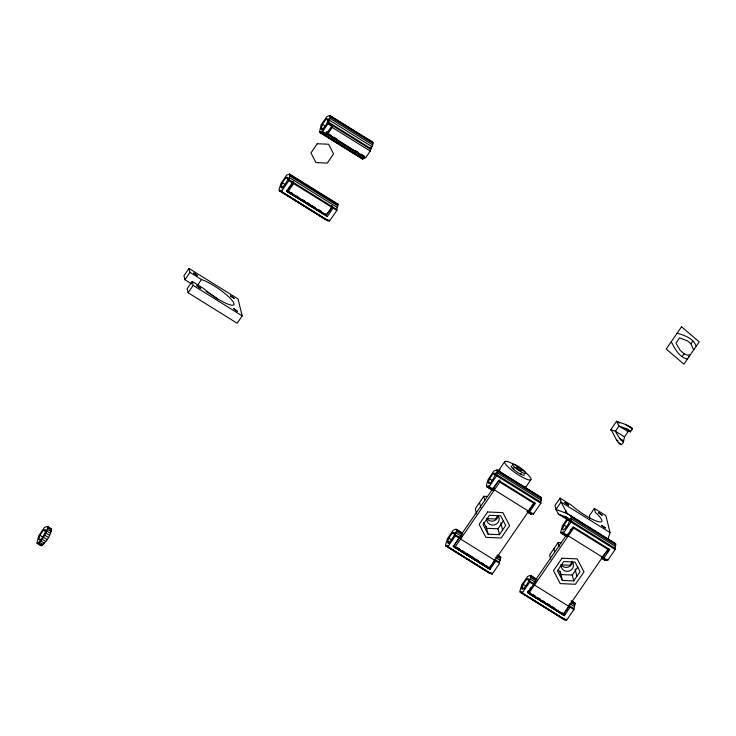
<?xml version="1.0" encoding="UTF-8"?>
<svg xmlns="http://www.w3.org/2000/svg" width="736" height="736" viewBox="0 0 736 736"><rect width="100%" height="100%" fill="white"/><g stroke="black" fill="none" stroke-linecap="round" stroke-linejoin="round"><path stroke-width="1.1" d="M331.734 125.111L331.715 126.169L326.186 134.21L322.414 131.864L327.943 123.823L329.949 118.349L329.949 115.543L326.959 116.509L321.08 125.056L319.452 132.25L362.204 158.847L363.529 158.7L364.596 157.854L364.145 156.004L361.155 154.164M370.291 148.856L370.245 151.073L365.663 157.743L327.658 134.099L332.249 127.429L332.286 125.212M327.962 122.765L370.714 149.362L370.76 147.32M499.772 482.08L534.005 503.378L489.449 568.192L455.216 546.885L499.772 482.08L499.818 479.863M38.833 539.065C39.946 543.288 46.092 531.999 45.908 529.699L43.571 530.086L39.992 535.284L38.833 539.065L40.719 540.233M332.81 207.028L333.077 208.086L327.235 216.577L286.847 191.443L292.68 182.951L288.908 180.605L289.975 174.174L286.773 174.966L280.894 183.512L279.128 189.465L279.478 190.882L327.41 220.708L329.029 220.027M321.2 128.91L322.469 124.356L326.048 119.149L328.385 118.772C327.787 122.268 324.429 129.37 321.2 128.91L323.141 130.116M279.478 190.882L281.097 190.201L281.419 191.507L329.351 221.334L336.849 210.432L337.907 204.001L289.469 173.981M499.33 562.24L495.558 559.894L495.816 560.961L489.983 569.452L453.358 546.664L459.19 538.172L455.418 535.826L455.161 534.759L456.66 530.104L455.98 529.202L453.284 530.178L447.405 538.724L445.648 544.686L445.988 546.094L490.158 573.574L491.777 572.902L492.099 574.209L499.588 563.307L499.33 562.24L500.83 557.584L497.766 555.073M488.4 482.512C489.514 486.735 495.659 475.447 495.475 473.147L493.138 473.533L489.56 478.731L488.4 482.512L490.323 483.708M569.885 606.151L570.152 607.209L564.319 615.701L527.694 592.912L533.526 584.421L529.754 582.075L529.497 581.017L530.987 576.352L530.316 575.451L527.62 576.435L521.741 584.982L519.975 590.934L520.324 592.342L564.484 619.822L566.104 619.151L566.426 620.457L573.924 609.555L574.982 603.115L571.145 600.732M623.475 441.95L624.468 436.871L628.047 431.664L630.154 430.992L630.375 431.912L627.035 429.051L618.967 426.015L616.556 421.305L610.678 429.852C612.84 430.256 619.537 451.711 623.475 441.95L619.436 438.242L615.388 431.222L610.678 429.852M36.975 543.177L37.49 543.37C42.789 539.736 46.708 533.241 47.812 526.93L46.865 526.544L44.482 527.436L38.603 535.983L36.975 543.177L41.262 545.716C46.561 542.082 50.48 535.587 51.584 529.276L47.472 526.47M370.714 149.362L372.701 144.955L372.701 142.14L329.949 115.543M529.331 510.766L529.598 511.824L533.37 514.17L540.859 503.268L496.69 475.787L497.039 469.918L494.049 470.884L488.17 479.43L486.542 484.748L486.542 486.625L492.301 490.213M540.859 503.268L541.199 497.398L497.039 469.918M608.92 548.513C608.313 552.69 601.597 554.18 603.925 558.072L607.697 560.418L615.195 549.525L571.026 522.036L571.366 516.175M615.195 549.525L615.535 543.656L567.419 513.71L555.984 509.422L554.999 505.439L560.05 498.097L571.55 505.255A22.2 4.48 34.5 0 0 597.577 521.447A22.2 4.48 34.5 0 0 595.36 512.431L594.375 508.447L589.334 515.789L590.07 518.779M281.042 187.027L282.284 182.822L285.862 177.624C292.164 175.223 283.7 186.935 281.704 187.892L281.042 187.027L282.955 188.214M447.552 542.239L448.794 538.044L452.373 532.836C458.684 530.444 450.211 542.156 448.215 543.113L447.552 542.239L449.475 543.435M522.109 587.576L521.888 589.113L522.551 589.361C524.538 588.404 533.011 576.693 526.7 579.085L523.13 584.292L522.109 587.576L524.032 588.772M564.567 516.304L569.14 519.156L567.474 519.782C555.763 537.556 568.606 528.301 569.802 519.404L566.462 517.169L558.394 514.133L555.984 509.422L561.025 502.081L560.05 498.097M332.276 205.767L329.903 210.772L325.864 215.372M529.497 581.017L534.244 583.97L535.67 579.793L565.837 535.909L568.017 534.833L567.042 534.226L567.3 535.284L573.142 526.801L609.767 549.59L603.925 558.072M569.351 604.891L566.978 609.886L563.16 614.358L527.5 592.167M594.375 508.447L605.875 515.605L610.052 532.579L607.991 538.964L607.393 539.028M494.574 559.286L494.84 560.354L460.626 539.065L460.359 537.998L461.794 533.821L491.952 489.946L494.141 488.86L492.706 487.977L492.973 489.035L498.806 480.544L535.431 503.332L529.598 511.824M494.684 559.673L491.758 564.972L488.833 568.109L453.174 545.919M291.208 184.101L291.566 183.374M534.594 502.265L529.662 508.788M498.916 480.286L493.801 487.526L494.399 489.928L528.614 511.216L528.356 510.149M290.002 186.144L290.628 185.122M287.04 189.962L288.273 191.406L326.278 215.05L331.642 207.202L331.264 205.62M563.353 614.164L607.899 549.36L573.666 528.062L529.12 592.866L563.353 614.164L562.111 612.729M188.996 268.41L189.971 272.394L201.471 279.542A22.2 4.48 34.5 0 1 227.498 295.734A22.2 4.48 34.5 0 1 229.706 304.75A22.2 4.48 34.5 0 1 203.688 288.558L192.188 281.41L187.137 288.751L188.122 292.735L237.139 323.233L242.19 315.891L238.013 298.908L188.996 268.41L183.945 275.752L184.929 279.735L191.636 283.912M184.929 279.735L189.971 272.394M188.122 292.735L193.163 285.393L192.188 281.41M197.69 285.053L201.471 279.542M281.419 191.507L288.908 180.605M292.072 182.638L293.075 181.176L293.664 183.568L331.642 207.202M288.273 191.406L293.664 183.568M499.109 469.77L504.786 461.509M492.099 574.209L447.93 546.728L455.418 535.826M492.973 489.035L489.201 486.689L496.69 475.787M487.066 496.441L483.8 496.303L475.309 508.659L476.588 513.884M498.079 515.32L495.549 518.99L486.496 518.595M530.868 479.743L525.191 488.005A15.916 3.211 34.5 0 0 525.348 487.103M503.636 520.527L497.959 528.788L486.643 528.301L483.635 522.496M499.404 534.667L505.715 525.486L500.701 515.816L489.385 515.329L483.074 524.51L488.088 534.18L499.404 534.667L497.867 528.393M564.806 512.532L565.892 510.94M567.198 518.843L562.497 525.679L560.694 532.165L560.869 532.882L566.637 536.461M630.375 431.912L632.288 429.134L631.939 428.058L625.379 424.414L616.556 421.305L619.418 423.09M694.628 348.551L693.395 349.572L690.948 343.795L692.852 341.016M566.426 620.457L522.266 592.977L529.754 582.075M567.3 535.284L563.528 532.938L571.026 522.036M561.393 542.699L558.127 542.552L549.636 554.916L550.666 559.093M528.439 590.622L527.887 591.431L529.12 592.866M530.849 587.613L529.515 589.453M572.406 561.568L569.885 565.239L560.832 564.852M577.972 566.775L572.295 575.037L560.97 574.549L558.468 569.719M573.74 580.916L580.042 571.743L575.037 562.074L563.721 561.577L557.41 570.759L562.414 580.428L573.74 580.916L572.194 574.65M289.331 187.11L288.024 188.729M570.28 530.141L570.952 529.267M319.452 132.25L321.844 131.247L364.596 157.854M486.542 486.625L488.934 485.631L489.201 486.689M560.869 532.882L563.27 531.88L563.528 532.938M445.988 546.094L447.608 545.422L447.93 546.728M520.324 592.342L521.944 591.67L522.266 592.977M526.866 511.722L530.711 514.114L532.036 513.958L528.19 511.575M601.202 557.971L605.038 560.363L606.363 560.216L601.57 557.226M372.701 142.14L368.212 139.794M631.939 428.058L625.379 424.414M540.601 497.472L541.199 497.398M615.535 543.656L607.246 538.945M687.415 359.039C678.96 357.199 674.958 348.625 671.25 341.743M677.12 333.196C684.544 335.331 693.266 338.256 696.247 346.196M683.882 353.768L686.872 355L689.696 354.964L688.362 357.668M682.014 356.647L684.048 353.832L680.009 350.124L675.961 343.105L679.54 337.907L687.608 340.934L690.948 343.795M337.401 203.808L337.907 204.001M500.655 556.867L498.226 555.487M574.982 603.115L572.562 601.735M330.289 115.994L373.042 142.6M329.342 115.607L333.233 118.027M335.174 119.241L339.057 121.652M341.007 122.866L360.438 134.955M362.379 136.169L366.27 138.58M330.289 116.95L373.042 143.557M329.949 118.349L372.701 144.955M329.286 120.106L372.03 146.703M326.048 119.149L328.964 120.962M328.33 122.093L371.082 148.7M327.943 123.823L331.715 126.169M332.249 127.429L370.245 151.073M322.469 124.356L325.386 126.169M321.31 128.128L323.26 129.343M326.057 131.928L327.998 133.142M326.14 132.351L331.034 135.415M333.942 137.236L336.858 139.049M355.322 150.53L358.239 152.343M320.776 132.103L363.529 158.7M319.277 131.542L323.159 133.952M325.11 135.166L328.992 137.586M330.933 138.791L333.85 140.604M336.766 142.416L339.682 144.238M342.599 146.05L344.54 147.255M346.481 148.47L350.373 150.88M352.314 152.094L356.196 154.514M358.138 155.719L361.054 157.532M319.967 132.443L362.719 159.04M290.15 174.883L338.082 204.709M289.975 176.07L337.907 205.896M289.46 177.652L337.401 207.488M285.862 177.624L287.776 178.811M288.65 179.547L336.582 209.374M333.077 208.086L336.849 210.432M282.284 182.822L285.163 184.616M281.262 186.107L283.185 187.303M290.932 192.381L292.882 193.596M296.783 196.024L298.733 197.239M302.625 199.658L304.575 200.873M307.501 202.694L309.451 203.909M312.368 205.721L315.293 207.543M318.219 209.364L321.144 211.177M286.801 190.606L325.202 214.507M286.654 190.698L326.085 215.234L327.235 216.577M286.497 190.882L302.827 201.038M304.741 202.234L318.182 210.597M320.105 211.793L324.907 214.774M286.801 191.231L305.044 202.584M306.958 203.78L314.64 208.555M316.563 209.751L320.399 212.143M322.322 213.339L324.245 214.535M280.149 190.799L328.081 220.634M279.128 190.422L327.41 220.708M627.992 425.601L632.288 428.508M627.035 429.051L629.372 430.505M625.14 428.196L630.375 431.287M628.047 431.664L618.967 426.015L615.388 431.222L624.468 436.871M619.436 438.242L623.309 440.643M620.853 439.962L623.19 441.425M622.536 441.407L623.309 441.885M616.382 439.742L618.065 440.79M618.507 442.336L621.442 444.765M610.052 532.579L561.025 502.081L567.419 513.71L615.876 544.106M497.38 470.378L541.549 497.858M499.312 471.785L539.635 496.874M497.38 471.334L541.549 498.815M571.716 517.583L615.876 545.063M497.039 472.733L541.208 500.213M571.366 518.981L615.535 546.462M193.163 285.393L242.19 315.891M496.368 474.481L540.537 501.961M570.704 520.729L614.873 548.219M493.138 473.533L496.018 475.327M558.394 514.133L570.354 521.576M489.56 478.731L492.439 480.525M563.896 524.989L566.775 526.774M602.241 556.131L603.667 557.014M602.499 557.189L568.284 535.9L568.017 534.833M487.867 486.478L493.626 490.066M562.203 532.735L567.962 536.314M489.247 487.71L492.126 489.504M563.583 533.959L566.462 535.753M487.057 486.818L492.816 490.406M527.381 511.906L531.217 514.298M561.384 533.066L566.186 536.056M601.708 558.164L605.553 560.547M456.486 529.386L462.245 532.974M530.812 575.635L536.581 579.223M455.98 529.202L462.705 533.379M530.316 575.451L537.032 579.637M456.66 530.104L462.42 533.683M496.984 555.192L500.83 557.584M530.987 576.352L535.79 579.342M571.32 601.441L575.156 603.833M456.486 531.291L462.245 534.87M496.809 556.379L500.655 558.771M530.812 577.539L536.581 581.127M571.145 602.628L574.982 605.02M455.98 532.873L461.739 536.461M495.346 557.364L500.14 560.354M530.306 579.122L535.109 582.112M569.673 603.621L574.476 606.602M452.373 532.836L454.296 534.032M526.7 579.085L528.623 580.281M455.161 534.759L460.359 537.998M533.922 582.645L534.502 585.028L568.716 606.317L568.459 605.259L573.657 608.497M495.816 560.961L499.588 563.307M570.152 607.209L573.924 609.555M448.794 538.044L451.674 539.838M523.13 584.292L526.01 586.086M447.773 541.328L449.696 542.524M563.39 613.272L565.312 614.459M456.835 547.225L459.687 549.001M462.539 550.767L464.444 551.954M466.348 553.141L473.956 557.87M475.852 559.056L478.704 560.832M481.565 562.608L483.46 563.785M486.312 565.561L489.449 568.192M528.834 592.02L530.739 593.207M532.634 594.384L535.486 596.16M538.347 597.936L540.242 599.122M542.147 600.3L544.999 602.076M547.851 603.851L549.755 605.038M552.607 606.814L554.512 607.991M453.312 545.827L487.876 567.327M527.648 592.075L564.126 614.781M453.974 546.692L487.582 567.603M528.31 592.949L563.831 615.048M456.191 548.237L459.071 550.031M461.95 551.825L487.876 567.953M530.527 594.495L532.441 595.691M534.364 596.887L538.209 599.27M540.123 600.466L543.002 602.26M545.891 604.054L547.805 605.25M549.728 606.436L552.607 608.23M555.487 610.024L563.169 614.808M446.66 546.02L490.829 573.5M520.996 592.268L565.156 619.749M445.648 545.643L490.158 573.574M519.975 591.891L564.484 619.822M47.812 526.93L51.584 529.276M47.812 527.123L50.637 528.89M47.812 527.887L51.584 530.233M47.472 529.285L51.244 531.631M46.81 531.033L50.572 533.379M43.571 530.086L46.405 531.843M45.853 533.03L49.625 535.376M44.684 535.136L48.456 537.482M43.369 537.234L47.141 539.58M39.992 535.284L42.826 537.041M41.989 539.184L45.761 541.53M40.627 540.868L44.399 543.223M39.376 542.174L43.139 544.52M38.3 543.03L42.072 545.376M38.686 543.637L40.747 545.523M37.49 543.37L41.262 545.716M566.462 517.169L569.802 520.03L571.716 517.252L570.161 515.66M630.724 427.542L632.288 429.134M325.616 133.593L326.186 134.21M321.844 131.247L322.414 131.864M365.663 157.743L326.959 133.28L327.658 134.099M325.036 213.606L326.278 215.05M563.16 614.358L564.319 615.701M488.833 568.109L489.983 569.452M455.216 546.885L453.983 545.45L460.018 536.664L460.626 539.065M607.439 559.36L607.697 560.418M604.863 559.645L605.038 560.363M575.092 569.011L576.886 576.325M558.127 542.552L559.158 546.738M560.105 571.026L562.414 580.428M553.886 548.734L554.659 551.871M533.103 513.112L533.37 514.17M530.536 513.397L530.711 514.114M533.269 583.363L533.526 584.421M494.141 488.86L494.399 489.928M500.765 522.762L502.559 530.076M483.8 496.303L484.831 500.48M486.156 526.341L488.088 534.18M479.55 502.486L480.838 507.711M458.933 537.105L459.19 538.172M362.029 158.139L362.204 158.847M326.986 131.845L327.244 132.876M292.422 181.893L292.68 182.951M568.468 605.259L568.716 606.317M564.144 618.415L564.144 619.372M327.069 219.291L327.069 220.248M521.842 469.55A15.916 3.211 34.5 0 1 528.135 479.725A15.916 3.211 34.5 0 1 506.34 465.115A15.916 3.211 34.5 0 1 515.844 465.529M524.446 474.748A7.976 1.61 34.5 0 1 516.663 471.776A7.976 1.61 34.5 0 1 511.814 465.916M521.447 473.855A5.686 1.15 34.5 0 1 520.536 473.506M513.949 468.906A5.686 1.15 34.5 0 1 513.112 467.691M499.689 472.144A15.916 3.211 34.5 0 1 500.158 469.494M498.217 515.467A6.256 5.98 -13.8 0 1 487.287 519.248M498.548 516.359A6.256 5.98 -13.8 0 1 494.16 524.98A6.256 5.98 -13.8 0 1 486.717 518.852M572.553 561.724A6.256 5.98 -13.8 0 1 561.623 565.496M571.982 561.329A6.256 5.98 -13.8 0 1 569.287 571.007A6.256 5.98 -13.8 0 1 561.053 565.101M206.117 291.401A22.2 4.48 34.5 0 1 208.978 293.121M209.778 293.618A22.2 4.48 34.5 0 1 217.506 299.018M193.761 273.019L197.487 275.632L193.761 273.019M196.889 285.77L200.615 288.374L196.889 285.77M230.561 295.927L234.287 298.531L230.561 295.927M233.698 308.669L237.424 311.273L233.698 308.669M564.751 502.467L568.477 505.071L564.751 502.467M598.423 512.615L602.149 515.218L598.423 512.615M601.56 525.366L605.286 527.97L601.56 525.366M317.253 143.741L310.942 152.922L315.956 162.592L327.272 163.079L333.583 153.898L328.569 144.228L317.253 143.741M487.646 511.98L479.154 524.336L485.898 537.354L501.142 538.016L509.634 525.66L502.89 512.642L487.646 511.98M681.527 326.784L666.236 349.03L683.91 364.154L699.2 341.9L681.527 326.784M561.982 558.228L553.49 570.593L560.234 583.611L575.469 584.264L583.97 571.909L577.217 558.891L561.982 558.228M517.261 468.243A3.413 0.69 34.5 0 0 521.879 470.746A3.413 0.69 34.5 0 0 518.126 467.388A3.413 0.69 34.5 0 0 517.261 468.243M514.814 467.498A7.976 1.61 34.5 0 0 525.624 473.358A7.976 1.61 34.5 0 0 516.838 465.511A7.976 1.61 34.5 0 0 514.814 467.498"/></g></svg>
